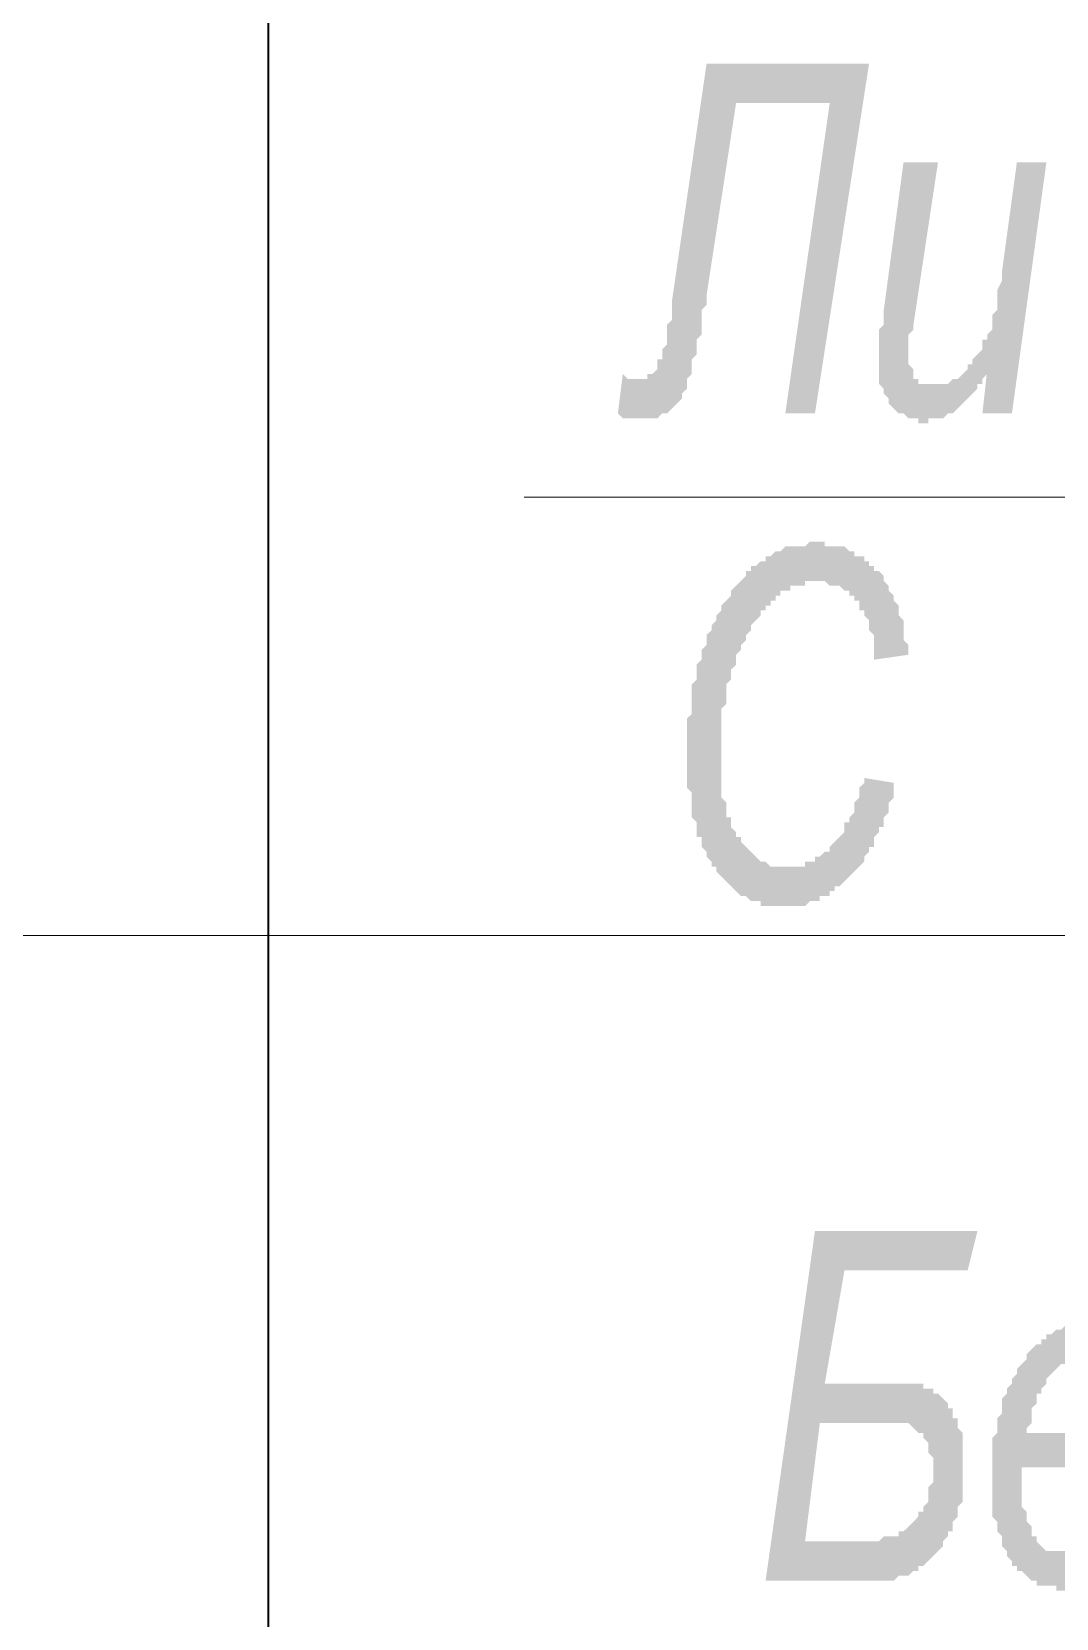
# Model space of a CAD drawing. Header units: millimetres. Extents: x 1372 to 666090, y 1285 to 31551.
# Drawn here: x 626999 to 627867, y 20568 to 21912 of the extents above; entities that cross this region are included whole.
import ezdxf

# ---------------------------------------------------------------- set-up
doc = ezdxf.new("R2010")
doc.units = ezdxf.units.MM
doc.layers.add('PDF _0', color=7, linetype='Continuous')
doc.layers.add('PDF _75-АЗ Штамп', color=7, linetype='Continuous')

msp = doc.modelspace()

# ---------------------------------------------------------------- hatches: boundary and pattern name
at = {"layer": 'PDF _75-АЗ Штамп', "transparency": 33554559}
for points in [[(627570.4, 21884.9), (627708, 21884.9), (627662.2, 21588.7), (627637.1, 21588.7), (627674.7, 21851.5), (627595.4, 21851.5), (627570.4, 21688.8), (627570.4, 21680.5), (627566.2, 21676.3), (627566.2, 21672.1), (627566.2, 21663.8), (627566.2, 21659.6), (627566.2, 21655.4), (627562, 21651.3), (627562, 21647.1), (627562, 21642.9), (627562, 21638.7), (627557.9, 21634.6), (627557.9, 21630.4), (627557.9, 21626.2), (627557.9, 21622.1), (627557.9, 21622.1), (627553.7, 21617.9), (627553.7, 21613.7), (627553.7, 21613.7), (627553.7, 21609.5), (627549.5, 21605.4), (627549.5, 21605.4), (627549.5, 21605.4), (627549.5, 21601.2), (627545.4, 21597), (627545.4, 21597), (627541.2, 21592.9), (627541.2, 21592.9), (627537, 21588.7), (627532.8, 21588.7), (627532.8, 21588.7), (627528.7, 21584.5), (627528.7, 21584.5), (627524.5, 21584.5), (627520.3, 21584.5), (627516.2, 21584.5), (627512, 21584.5), (627512, 21584.5), (627512, 21584.5), (627507.8, 21584.5), (627507.8, 21584.5), (627503.6, 21584.5), (627499.5, 21584.5), (627495.3, 21588.7), (627495.3, 21588.7), (627499.5, 21622.1), (627503.6, 21617.9), (627507.8, 21617.9), (627512, 21617.9), (627512, 21617.9), (627516.2, 21617.9), (627516.2, 21617.9), (627516.2, 21617.9), (627520.3, 21617.9), (627520.3, 21622.1), (627524.5, 21622.1), (627528.7, 21626.2), (627528.7, 21630.4), (627528.7, 21630.4), (627528.7, 21634.6), (627532.8, 21634.6), (627532.8, 21638.7), (627532.8, 21638.7), (627532.8, 21642.9), (627537, 21647.1), (627537, 21651.3), (627537, 21655.4), (627537, 21659.6), (627537, 21663.8), (627541.2, 21667.9), (627541.2, 21672.1), (627541.2, 21680.5), (627541.2, 21684.6)], [(627808.1, 21626.2), (627808.1, 21622.1), (627804, 21617.9), (627804, 21613.7), (627799.8, 21613.7), (627799.8, 21609.5), (627795.6, 21605.4), (627795.6, 21605.4), (627791.5, 21601.2), (627787.3, 21597), (627787.3, 21597), (627783.1, 21592.9), (627783.1, 21592.9), (627778.9, 21588.7), (627778.9, 21588.7), (627774.8, 21588.7), (627770.6, 21584.5), (627770.6, 21584.5), (627766.4, 21584.5), (627766.4, 21584.5), (627762.3, 21584.5), (627758.1, 21584.5), (627758.1, 21580.3), (627753.9, 21580.3), (627753.9, 21580.3), (627749.7, 21580.3), (627749.7, 21584.5), (627745.6, 21584.5), (627741.4, 21584.5), (627741.4, 21584.5), (627737.2, 21588.7), (627733.1, 21588.7), (627733.1, 21588.7), (627728.9, 21592.9), (627728.9, 21592.9), (627724.7, 21597), (627724.7, 21601.2), (627724.7, 21601.2), (627720.5, 21605.4), (627720.5, 21609.5), (627716.4, 21613.7), (627716.4, 21617.9), (627716.4, 21622.1), (627716.4, 21626.2), (627716.4, 21626.2), (627716.4, 21630.4), (627716.4, 21634.6), (627716.4, 21638.7), (627716.4, 21638.7), (627716.4, 21642.9), (627716.4, 21647.1), (627716.4, 21651.3), (627716.4, 21655.4), (627716.4, 21659.6), (627720.5, 21663.8), (627720.5, 21672.1), (627720.5, 21676.3), (627720.5, 21676.3), (627737.2, 21801.4), (627766.4, 21801.4), (627745.6, 21663.8), (627745.6, 21659.6), (627741.4, 21655.4), (627741.4, 21651.3), (627741.4, 21647.1), (627741.4, 21642.9), (627741.4, 21638.7), (627741.4, 21638.7), (627741.4, 21634.6), (627741.4, 21630.4), (627745.6, 21626.2), (627745.6, 21622.1), (627745.6, 21617.9), (627745.6, 21617.9), (627749.7, 21617.9), (627749.7, 21613.7), (627753.9, 21613.7), (627758.1, 21613.7), (627758.1, 21613.7), (627762.3, 21613.7), (627766.4, 21613.7), (627766.4, 21613.7), (627770.6, 21613.7), (627774.8, 21613.7), (627774.8, 21613.7), (627778.9, 21617.9), (627783.1, 21617.9), (627783.1, 21617.9), (627787.3, 21622.1), (627787.3, 21622.1), (627791.5, 21626.2), (627791.5, 21630.4), (627795.6, 21630.4), (627795.6, 21634.6), (627799.8, 21638.7), (627799.8, 21638.7), (627804, 21642.9), (627804, 21647.1), (627804, 21651.3), (627808.1, 21651.3), (627808.1, 21655.4), (627812.3, 21659.6), (627812.3, 21663.8), (627812.3, 21667.9), (627812.3, 21672.1), (627812.3, 21672.1), (627816.5, 21676.3), (627816.5, 21680.5), (627816.5, 21680.5), (627816.5, 21684.6), (627816.5, 21688.8), (627816.5, 21693), (627820.7, 21701.3), (627820.7, 21705.5), (627820.7, 21709.7), (627833.2, 21801.4), (627858.2, 21801.4), (627829, 21588.7), (627804, 21588.7)], [(627703.9, 21280), (627728.9, 21275.8), (627728.9, 21271.7), (627728.9, 21267.5), (627728.9, 21263.3), (627724.7, 21259.1), (627724.7, 21255), (627724.7, 21250.8), (627720.5, 21246.6), (627720.5, 21242.5), (627720.5, 21238.3), (627716.4, 21238.3), (627716.4, 21234.1), (627712.2, 21229.9), (627712.2, 21225.8), (627712.2, 21221.6), (627708, 21221.6), (627708, 21217.4), (627703.9, 21213.3), (627703.9, 21213.3), (627703.9, 21209.1), (627699.7, 21204.9), (627699.7, 21204.9), (627695.5, 21200.7), (627695.5, 21200.7), (627691.3, 21196.6), (627691.3, 21196.6), (627687.2, 21192.4), (627687.2, 21192.4), (627683, 21188.2), (627678.8, 21188.2), (627678.8, 21184.1), (627674.7, 21184.1), (627674.7, 21179.9), (627670.5, 21179.9), (627666.3, 21179.9), (627666.3, 21175.7), (627662.2, 21175.7), (627658, 21175.7), (627658, 21175.7), (627653.8, 21171.5), (627649.6, 21171.5), (627649.6, 21171.5), (627645.5, 21171.5), (627641.3, 21171.5), (627641.3, 21171.5), (627637.1, 21171.5), (627637.1, 21171.5), (627633, 21171.5), (627628.8, 21171.5), (627628.8, 21171.5), (627624.6, 21171.5), (627620.4, 21171.5), (627616.3, 21171.5), (627616.3, 21175.7), (627612.1, 21175.7), (627607.9, 21175.7), (627607.9, 21175.7), (627603.8, 21179.9), (627603.8, 21179.9), (627599.6, 21179.9), (627595.4, 21184.1), (627595.4, 21184.1), (627591.2, 21188.2), (627591.2, 21188.2), (627587.1, 21192.4), (627587.1, 21192.4), (627582.9, 21196.6), (627582.9, 21196.6), (627578.7, 21200.7), (627578.7, 21204.9), (627574.6, 21204.9), (627574.6, 21204.9), (627574.6, 21209.1), (627570.4, 21213.3), (627570.4, 21217.4), (627570.4, 21217.4), (627566.2, 21221.6), (627566.2, 21225.8), (627566.2, 21229.9), (627562, 21229.9), (627562, 21234.1), (627562, 21238.3), (627562, 21242.5), (627557.9, 21246.6), (627557.9, 21250.8), (627557.9, 21255), (627557.9, 21259.1), (627557.9, 21263.3), (627557.9, 21267.5), (627553.7, 21271.7), (627553.7, 21275.8), (627553.7, 21280), (627553.7, 21284.2), (627553.7, 21288.3), (627553.7, 21292.5), (627553.7, 21296.7), (627553.7, 21300.9), (627553.7, 21305), (627553.7, 21309.2), (627553.7, 21313.4), (627553.7, 21317.5), (627553.7, 21321.7), (627553.7, 21325.9), (627553.7, 21330.1), (627557.9, 21334.2), (627557.9, 21338.4), (627557.9, 21342.6), (627557.9, 21346.7), (627557.9, 21350.9), (627557.9, 21355.1), (627557.9, 21359.3), (627562, 21363.4), (627562, 21363.4), (627562, 21367.6), (627562, 21371.8), (627562, 21375.9), (627566.2, 21380.1), (627566.2, 21384.3), (627566.2, 21388.5), (627570.4, 21392.6), (627570.4, 21392.6), (627570.4, 21396.8), (627570.4, 21401), (627574.6, 21405.1), (627574.6, 21409.3), (627574.6, 21409.3), (627578.7, 21413.5), (627578.7, 21417.7), (627582.9, 21421.8), (627582.9, 21421.8), (627582.9, 21426), (627587.1, 21430.2), (627587.1, 21430.2), (627591.2, 21434.3), (627591.2, 21438.5), (627595.4, 21442.7), (627595.4, 21442.7), (627599.6, 21446.9), (627599.6, 21446.9), (627603.8, 21451), (627603.8, 21455.2), (627607.9, 21455.2), (627607.9, 21459.4), (627612.1, 21459.4), (627616.3, 21463.5), (627616.3, 21463.5), (627620.4, 21463.5), (627620.4, 21467.7), (627624.6, 21467.7), (627628.8, 21471.9), (627628.8, 21471.9), (627633, 21471.9), (627633, 21471.9), (627637.1, 21476.1), (627641.3, 21476.1), (627641.3, 21476.1), (627645.5, 21476.1), (627649.6, 21476.1), (627649.6, 21476.1), (627653.8, 21476.1), (627658, 21480.2), (627662.2, 21480.2), (627662.2, 21480.2), (627666.3, 21480.2), (627670.5, 21480.2), (627670.5, 21476.1), (627674.7, 21476.1), (627678.8, 21476.1), (627683, 21476.1), (627683, 21476.1), (627687.2, 21476.1), (627691.3, 21471.9), (627691.3, 21471.9), (627695.5, 21471.9), (627695.5, 21467.7), (627699.7, 21467.7), (627703.9, 21467.7), (627703.9, 21463.5), (627708, 21463.5), (627708, 21459.4), (627712.2, 21459.4), (627712.2, 21455.2), (627716.4, 21455.2), (627716.4, 21455.2), (627720.5, 21451), (627720.5, 21446.9), (627720.5, 21446.9), (627724.7, 21442.7), (627724.7, 21438.5), (627728.9, 21434.3), (627728.9, 21434.3), (627728.9, 21430.2), (627733.1, 21426), (627733.1, 21421.8), (627733.1, 21417.7), (627737.2, 21413.5), (627737.2, 21409.3), (627737.2, 21405.1), (627737.2, 21405.1), (627737.2, 21401), (627737.2, 21396.8), (627741.4, 21392.6), (627741.4, 21384.3), (627741.4, 21384.3), (627712.2, 21380.1), (627712.2, 21384.3), (627712.2, 21392.6), (627712.2, 21396.8), (627712.2, 21401), (627708, 21405.1), (627708, 21405.1), (627708, 21409.3), (627708, 21413.5), (627703.9, 21417.7), (627703.9, 21421.8), (627699.7, 21421.8), (627699.7, 21426), (627699.7, 21430.2), (627695.5, 21430.2), (627695.5, 21434.3), (627691.3, 21434.3), (627691.3, 21438.5), (627687.2, 21438.5), (627687.2, 21438.5), (627683, 21442.7), (627678.8, 21442.7), (627678.8, 21442.7), (627674.7, 21442.7), (627670.5, 21446.9), (627670.5, 21446.9), (627666.3, 21446.9), (627662.2, 21446.9), (627662.2, 21446.9), (627658, 21446.9), (627653.8, 21446.9), (627653.8, 21442.7), (627649.6, 21442.7), (627645.5, 21442.7), (627645.5, 21442.7), (627641.3, 21442.7), (627641.3, 21438.5), (627637.1, 21438.5), (627633, 21438.5), (627633, 21434.3), (627628.8, 21434.3), (627628.8, 21430.2), (627624.6, 21430.2), (627624.6, 21426), (627620.4, 21426), (627620.4, 21421.8), (627616.3, 21421.8), (627616.3, 21417.7), (627612.1, 21413.5), (627612.1, 21413.5), (627607.9, 21409.3), (627607.9, 21405.1), (627603.8, 21401), (627603.8, 21396.8), (627603.8, 21396.8), (627599.6, 21392.6), (627599.6, 21392.6), (627599.6, 21388.5), (627595.4, 21384.3), (627595.4, 21380.1), (627595.4, 21375.9), (627591.2, 21371.8), (627591.2, 21371.8), (627591.2, 21367.6), (627591.2, 21363.4), (627587.1, 21359.3), (627587.1, 21355.1), (627587.1, 21350.9), (627587.1, 21346.7), (627587.1, 21342.6), (627582.9, 21338.4), (627582.9, 21334.2), (627582.9, 21330.1), (627582.9, 21325.9), (627582.9, 21321.7), (627582.9, 21317.5), (627582.9, 21313.4), (627582.9, 21309.2), (627582.9, 21305), (627582.9, 21300.9), (627582.9, 21296.7), (627582.9, 21292.5), (627582.9, 21288.3), (627582.9, 21284.2), (627582.9, 21280), (627582.9, 21275.8), (627582.9, 21271.7), (627582.9, 21267.5), (627582.9, 21263.3), (627587.1, 21259.1), (627587.1, 21255), (627587.1, 21250.8), (627587.1, 21246.6), (627591.2, 21246.6), (627591.2, 21242.5), (627591.2, 21238.3), (627595.4, 21234.1), (627595.4, 21234.1), (627595.4, 21229.9), (627599.6, 21229.9), (627599.6, 21225.8), (627603.8, 21221.6), (627603.8, 21221.6), (627607.9, 21217.4), (627607.9, 21217.4), (627612.1, 21213.3), (627612.1, 21213.3), (627616.3, 21209.1), (627616.3, 21209.1), (627620.4, 21209.1), (627624.6, 21204.9), (627624.6, 21204.9), (627628.8, 21204.9), (627633, 21204.9), (627637.1, 21204.9), (627637.1, 21204.9), (627637.1, 21204.9), (627641.3, 21204.9), (627645.5, 21204.9), (627645.5, 21204.9), (627649.6, 21204.9), (627653.8, 21204.9), (627653.8, 21209.1), (627658, 21209.1), (627662.2, 21209.1), (627662.2, 21213.3), (627666.3, 21213.3), (627666.3, 21213.3), (627670.5, 21217.4), (627674.7, 21217.4), (627674.7, 21221.6), (627678.8, 21225.8), (627678.8, 21225.8), (627683, 21229.9), (627683, 21229.9), (627687.2, 21234.1), (627687.2, 21238.3), (627687.2, 21242.5), (627691.3, 21242.5), (627691.3, 21246.6), (627695.5, 21250.8), (627695.5, 21255), (627695.5, 21259.1), (627699.7, 21263.3), (627699.7, 21263.3), (627699.7, 21267.5), (627699.7, 21271.7), (627703.9, 21275.8), (627703.9, 21280)]]:
    msp.add_hatch(color=256, dxfattribs=at).paths.add_polyline_path(points)
h = msp.add_hatch(color=256, dxfattribs=at)
h.paths.add_polyline_path([(627662.2, 20896.2), (627799.8, 20896.2), (627791.5, 20862.9), (627687.2, 20862.9), (627670.5, 20766.9), (627716.4, 20766.9), (627720.5, 20766.9), (627720.5, 20766.9), (627724.7, 20766.9), (627728.9, 20766.9), (627733.1, 20766.9), (627737.2, 20766.9), (627737.2, 20766.9), (627741.4, 20766.9), (627745.6, 20766.9), (627745.6, 20766.9), (627749.7, 20766.9), (627753.9, 20766.9), (627753.9, 20762.7), (627758.1, 20762.7), (627758.1, 20762.7), (627758.1, 20762.7), (627762.3, 20762.7), (627762.3, 20758.6), (627766.4, 20758.6), (627770.6, 20754.4), (627770.6, 20754.4), (627774.8, 20750.2), (627774.8, 20746.1), (627778.9, 20746.1), (627778.9, 20741.9), (627778.9, 20737.7), (627783.1, 20737.7), (627783.1, 20733.5), (627783.1, 20729.4), (627787.3, 20725.2), (627787.3, 20721), (627787.3, 20716.9), (627787.3, 20712.7), (627787.3, 20708.5), (627787.3, 20704.3), (627787.3, 20700.2), (627787.3, 20696), (627787.3, 20691.8), (627787.3, 20687.7), (627787.3, 20683.5), (627787.3, 20679.3), (627787.3, 20679.3), (627787.3, 20675.1), (627787.3, 20671), (627787.3, 20666.8), (627783.1, 20662.6), (627783.1, 20658.5), (627783.1, 20654.3), (627778.9, 20650.1), (627778.9, 20645.9), (627778.9, 20645.9), (627778.9, 20641.8), (627774.8, 20641.8), (627774.8, 20637.6), (627770.6, 20633.4), (627770.6, 20629.3), (627766.4, 20625.1), (627766.4, 20625.1), (627762.3, 20620.9), (627762.3, 20620.9), (627758.1, 20616.7), (627758.1, 20616.7), (627753.9, 20612.6), (627749.7, 20612.6), (627749.7, 20608.4), (627745.6, 20608.4), (627745.6, 20608.4), (627745.6, 20608.4), (627741.4, 20604.2), (627741.4, 20604.2), (627737.2, 20604.2), (627733.1, 20604.2), (627733.1, 20604.2), (627728.9, 20600.1), (627728.9, 20600.1), (627724.7, 20600.1), (627720.5, 20600.1), (627716.4, 20600.1), (627716.4, 20600.1), (627712.2, 20600.1), (627708, 20600.1), (627703.9, 20600.1), (627699.7, 20600.1), (627699.7, 20600.1), (627695.5, 20600.1), (627691.3, 20600.1), (627620.4, 20600.1)], flags=0)
h.paths.add_polyline_path([(627653.8, 20633.4), (627674.7, 20633.4), (627678.8, 20633.4), (627683, 20633.4), (627687.2, 20633.4), (627691.3, 20633.4), (627695.5, 20633.4), (627699.7, 20633.4), (627699.7, 20633.4), (627703.9, 20633.4), (627708, 20633.4), (627712.2, 20633.4), (627712.2, 20633.4), (627716.4, 20633.4), (627716.4, 20633.4), (627720.5, 20637.6), (627724.7, 20637.6), (627724.7, 20637.6), (627728.9, 20637.6), (627728.9, 20637.6), (627728.9, 20637.6), (627733.1, 20637.6), (627733.1, 20641.8), (627737.2, 20641.8), (627741.4, 20645.9), (627741.4, 20645.9), (627745.6, 20650.1), (627745.6, 20650.1), (627749.7, 20654.3), (627749.7, 20658.5), (627753.9, 20658.5), (627753.9, 20658.5), (627753.9, 20662.6), (627758.1, 20666.8), (627758.1, 20671), (627758.1, 20675.1), (627758.1, 20679.3), (627762.3, 20683.5), (627762.3, 20687.7), (627762.3, 20691.8), (627762.3, 20696), (627762.3, 20696), (627762.3, 20700.2), (627762.3, 20704.3), (627758.1, 20708.5), (627758.1, 20712.7), (627758.1, 20716.9), (627758.1, 20716.9), (627753.9, 20721), (627753.9, 20721), (627753.9, 20725.2), (627749.7, 20725.2), (627745.6, 20729.4), (627745.6, 20729.4), (627741.4, 20733.5), (627741.4, 20733.5), (627737.2, 20733.5), (627737.2, 20733.5), (627733.1, 20733.5), (627733.1, 20733.5), (627728.9, 20733.5), (627724.7, 20733.5), (627724.7, 20733.5), (627720.5, 20733.5), (627716.4, 20733.5), (627712.2, 20733.5), (627712.2, 20733.5), (627666.3, 20733.5)], flags=0)
h = msp.add_hatch(color=256, dxfattribs=at)
h.paths.add_polyline_path([(627916.6, 20671), (627941.6, 20666.8), (627941.6, 20662.6), (627941.6, 20662.6), (627937.5, 20658.5), (627937.5, 20654.3), (627937.5, 20650.1), (627933.3, 20645.9), (627933.3, 20645.9), (627933.3, 20641.8), (627929.1, 20637.6), (627929.1, 20633.4), (627924.9, 20629.3), (627924.9, 20629.3), (627920.8, 20625.1), (627920.8, 20620.9), (627916.6, 20616.7), (627916.6, 20616.7), (627916.6, 20616.7), (627912.4, 20612.6), (627908.3, 20608.4), (627908.3, 20608.4), (627904.1, 20604.2), (627904.1, 20604.2), (627899.9, 20604.2), (627895.7, 20600.1), (627895.7, 20600.1), (627891.6, 20600.1), (627891.6, 20595.9), (627887.4, 20595.9), (627883.2, 20595.9), (627883.2, 20595.9), (627879.1, 20595.9), (627874.9, 20591.7), (627870.7, 20591.7), (627870.7, 20591.7), (627866.5, 20591.7), (627866.5, 20595.9), (627862.4, 20595.9), (627858.2, 20595.9), (627854, 20595.9), (627854, 20595.9), (627849.9, 20595.9), (627849.9, 20600.1), (627845.7, 20600.1), (627841.5, 20604.2), (627841.5, 20604.2), (627841.5, 20604.2), (627837.3, 20608.4), (627833.2, 20608.4), (627833.2, 20612.6), (627829, 20612.6), (627829, 20616.7), (627824.8, 20620.9), (627824.8, 20620.9), (627824.8, 20625.1), (627820.7, 20629.3), (627820.7, 20633.4), (627820.7, 20637.6), (627820.7, 20637.6), (627816.5, 20641.8), (627816.5, 20641.8), (627816.5, 20645.9), (627816.5, 20650.1), (627812.3, 20654.3), (627812.3, 20658.5), (627812.3, 20662.6), (627812.3, 20666.8), (627812.3, 20671), (627812.3, 20675.1), (627812.3, 20679.3), (627812.3, 20683.5), (627812.3, 20683.5), (627812.3, 20687.7), (627812.3, 20691.8), (627812.3, 20696), (627812.3, 20700.2), (627812.3, 20704.3), (627812.3, 20708.5), (627812.3, 20712.7), (627812.3, 20716.9), (627812.3, 20721), (627816.5, 20725.2), (627816.5, 20729.4), (627816.5, 20733.5), (627816.5, 20737.7), (627820.7, 20741.9), (627820.7, 20746.1), (627820.7, 20750.2), (627820.7, 20750.2), (627820.7, 20754.4), (627824.8, 20758.6), (627824.8, 20762.7), (627829, 20766.9), (627829, 20766.9), (627829, 20771.1), (627833.2, 20775.3), (627833.2, 20779.4), (627837.3, 20783.6), (627837.3, 20783.6), (627841.5, 20787.8), (627841.5, 20791.9), (627841.5, 20791.9), (627845.7, 20796.1), (627845.7, 20796.1), (627849.9, 20800.3), (627854, 20800.3), (627854, 20804.5), (627854, 20804.5), (627858.2, 20804.5), (627858.2, 20808.6), (627862.4, 20808.6), (627866.5, 20812.8), (627866.5, 20812.8), (627870.7, 20812.8), (627874.9, 20817), (627874.9, 20817), (627879.1, 20817), (627883.2, 20817), (627883.2, 20817), (627887.4, 20817), (627891.6, 20817), (627891.6, 20817), (627895.7, 20817), (627895.7, 20817), (627899.9, 20817), (627904.1, 20817), (627908.3, 20817), (627908.3, 20817), (627912.4, 20812.8), (627916.6, 20812.8), (627916.6, 20812.8), (627920.8, 20808.6), (627920.8, 20808.6), (627924.9, 20804.5), (627924.9, 20804.5), (627929.1, 20800.3), (627929.1, 20800.3), (627933.3, 20796.1), (627933.3, 20796.1), (627937.5, 20791.9), (627937.5, 20787.8), (627941.6, 20787.8), (627941.6, 20783.6), (627941.6, 20779.4), (627945.8, 20775.3), (627945.8, 20771.1), (627945.8, 20771.1), (627945.8, 20766.9), (627945.8, 20762.7), (627950, 20758.6), (627950, 20754.4), (627950, 20750.2), (627950, 20746.1), (627950, 20741.9), (627950, 20737.7), (627950, 20733.5), (627950, 20729.4), (627950, 20725.2), (627950, 20721), (627950, 20716.9), (627950, 20712.7), (627950, 20708.5), (627950, 20704.3), (627950, 20700.2), (627950, 20696), (627837.3, 20696), (627837.3, 20691.8), (627837.3, 20687.7), (627837.3, 20683.5), (627837.3, 20679.3), (627837.3, 20675.1), (627837.3, 20671), (627837.3, 20666.8), (627837.3, 20662.6), (627841.5, 20658.5), (627841.5, 20654.3), (627841.5, 20650.1), (627841.5, 20650.1), (627845.7, 20645.9), (627845.7, 20641.8), (627845.7, 20641.8), (627845.7, 20637.6), (627849.9, 20637.6), (627849.9, 20633.4), (627854, 20629.3), (627854, 20629.3), (627858.2, 20625.1), (627862.4, 20625.1), (627862.4, 20625.1), (627866.5, 20625.1), (627870.7, 20625.1), (627870.7, 20625.1), (627874.9, 20625.1), (627874.9, 20625.1), (627879.1, 20625.1), (627883.2, 20625.1), (627883.2, 20625.1), (627887.4, 20629.3), (627887.4, 20629.3), (627891.6, 20633.4), (627895.7, 20633.4), (627895.7, 20637.6), (627899.9, 20637.6), (627899.9, 20641.8), (627904.1, 20641.8), (627904.1, 20645.9), (627908.3, 20650.1), (627908.3, 20650.1), (627908.3, 20654.3), (627912.4, 20658.5), (627912.4, 20662.6), (627916.6, 20666.8), (627916.6, 20671), (627916.6, 20671)], flags=0)
h.paths.add_polyline_path([(627841.5, 20725.2), (627924.9, 20725.2), (627924.9, 20729.4), (627924.9, 20733.5), (627924.9, 20737.7), (627924.9, 20741.9), (627924.9, 20746.1), (627924.9, 20750.2), (627924.9, 20754.4), (627924.9, 20758.6), (627920.8, 20762.7), (627920.8, 20766.9), (627920.8, 20766.9), (627920.8, 20771.1), (627916.6, 20775.3), (627916.6, 20775.3), (627916.6, 20779.4), (627912.4, 20779.4), (627912.4, 20783.6), (627908.3, 20783.6), (627904.1, 20787.8), (627904.1, 20787.8), (627899.9, 20787.8), (627895.7, 20787.8), (627895.7, 20787.8), (627891.6, 20787.8), (627887.4, 20787.8), (627887.4, 20787.8), (627883.2, 20787.8), (627879.1, 20787.8), (627879.1, 20787.8), (627874.9, 20783.6), (627874.9, 20783.6), (627870.7, 20783.6), (627866.5, 20779.4), (627866.5, 20779.4), (627862.4, 20775.3), (627862.4, 20775.3), (627858.2, 20771.1), (627858.2, 20766.9), (627858.2, 20766.9), (627854, 20762.7), (627854, 20758.6), (627849.9, 20758.6), (627849.9, 20754.4), (627849.9, 20750.2), (627845.7, 20746.1), (627845.7, 20741.9), (627845.7, 20737.7), (627845.7, 20733.5), (627841.5, 20729.4), (627841.5, 20725.2), (627841.5, 20725.2)], flags=0)

# ---------------------------------------------------------------- linework, layer by layer
at = {"layer": 'PDF _0', "lineweight": 35}
msp.add_lwpolyline([(627199.1, 28972), (627199.1, 19565.6)], dxfattribs=at)
at = {"layer": 'PDF _0', "lineweight": 9}
msp.add_lwpolyline([(627416, 21517.8), (631875.3, 21517.8)], dxfattribs=at)
at = {"layer": 'PDF _0', "lineweight": 18}
msp.add_lwpolyline([(638090.6, 21146.5), (619774, 21146.5)], close=True, dxfattribs=at)

doc.saveas('drawing.dxf')
